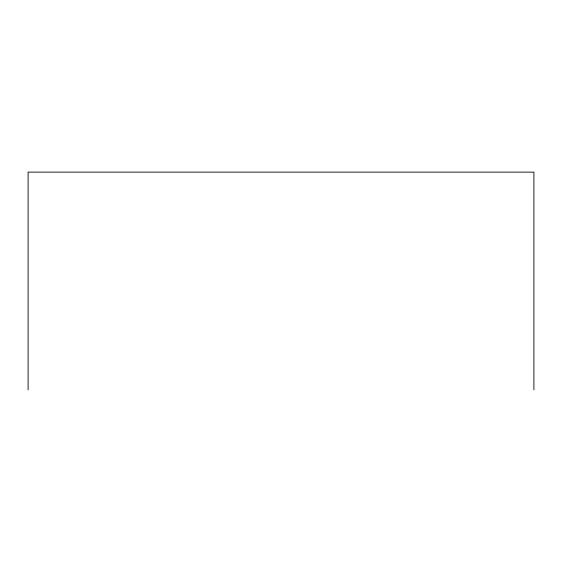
<?xml version="1.0" encoding="UTF-8"?>
<svg xmlns="http://www.w3.org/2000/svg" width="562" height="562" viewBox="0 0 562 562"><rect width="100%" height="100%" fill="white"/><g stroke="black" fill="none" stroke-linecap="round" stroke-linejoin="round"><path stroke-width="0.84" d="M533.9 389.873L533.9 172.127L28.1 172.127L28.1 389.873"/></g></svg>
